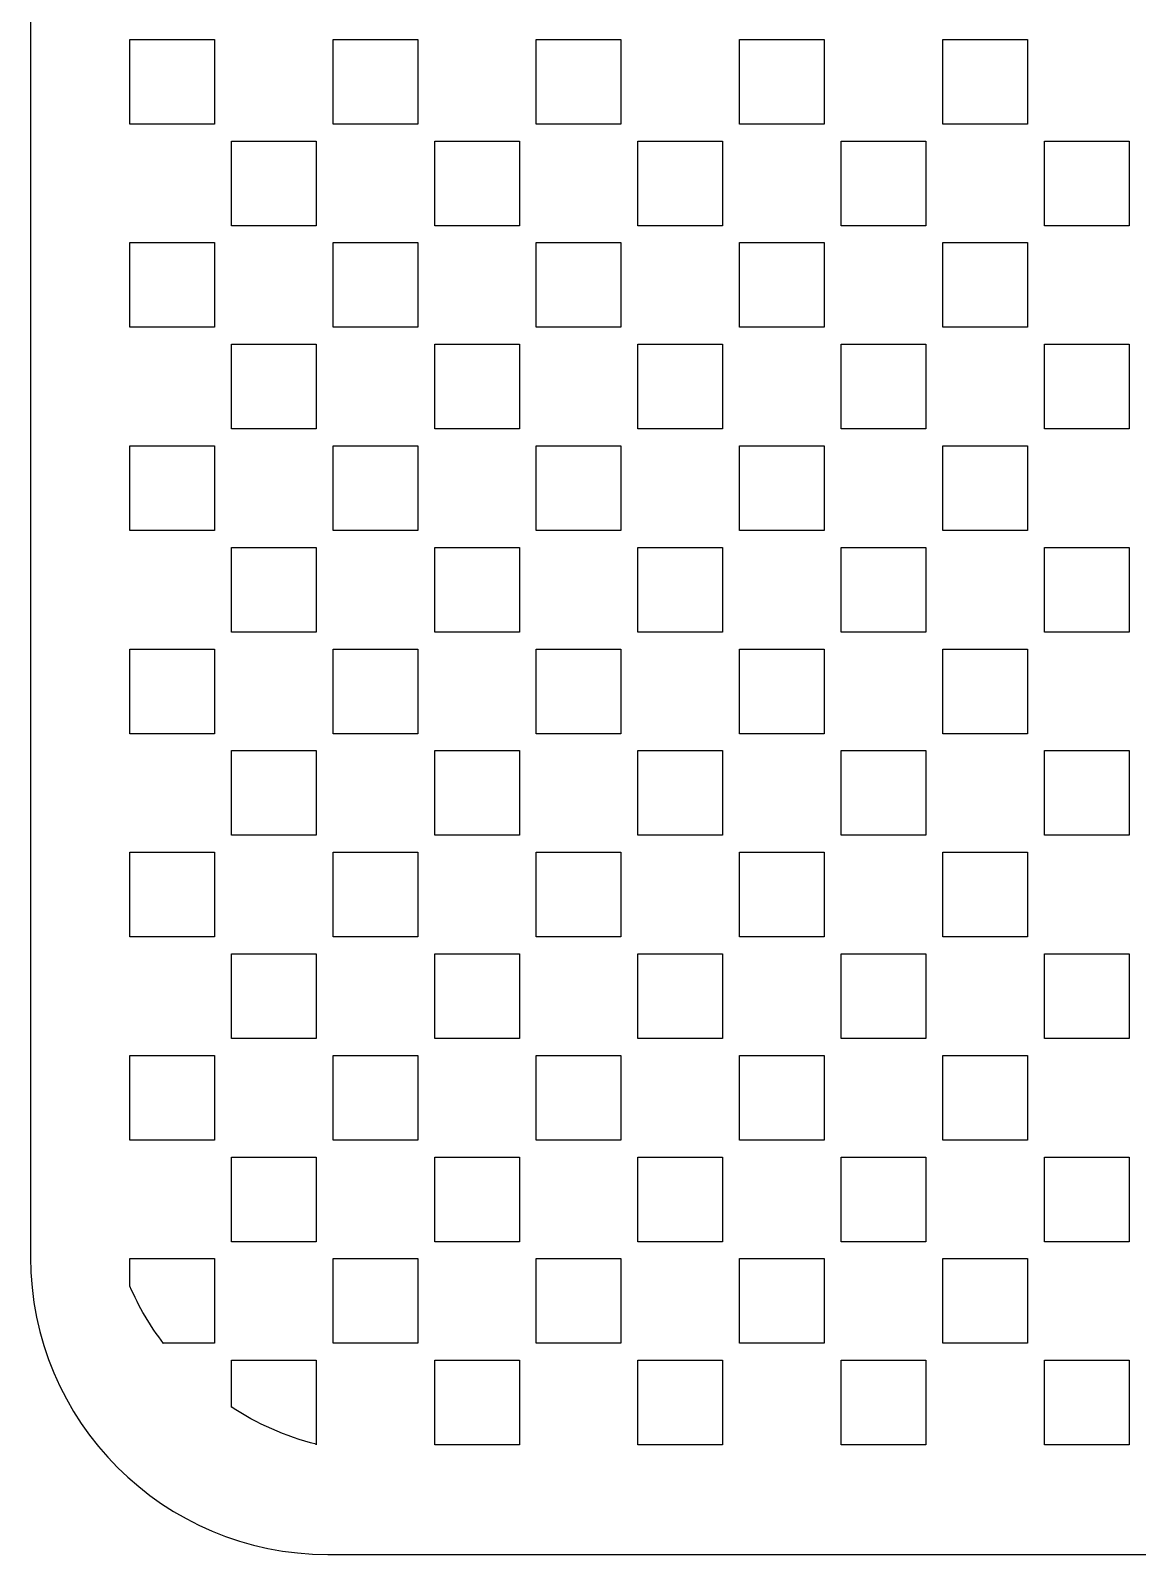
# Model space of a CAD drawing. Header units: centimetres. Extents: x -5.8 to 6.7, y -7.9 to 8.8.
# Drawn here: x -5.82 to 0.4, y -7.92 to 0.65 of the extents above; entities that cross this region are included whole.
import ezdxf

# ---------------------------------------------------------------- set-up
doc = ezdxf.new("R2010")
doc.units = ezdxf.units.CM
doc.header["$MEASUREMENT"] = 0
doc.layers.add('Camada 1', color=7, linetype='Continuous')

msp = doc.modelspace()

# ---------------------------------------------------------------- linework, layer by layer
at = {"layer": 'Camada 1'}
for points, knots in [([(6.71936, -6.24634), (6.71936, -7.16979), (5.97069, -7.91848), (5.04722, -7.91848), (5.04722, -7.91848), (5.04722, -7.91848), (-4.14972, -7.91848), (-4.14972, -7.91848), (-4.14972, -7.91848), (-5.0732, -7.91848), (-5.82189, -7.16979), (-5.82189, -6.24634), (-5.82189, -6.24634), (-5.82189, -6.24634), (-5.82189, 7.13105), (-5.82189, 7.13105), (-5.82189, 7.13105), (-5.82189, 8.05455), (-5.07322, 8.80322), (-4.14972, 8.80322), (-4.14972, 8.80322), (-4.14972, 8.80322), (5.04722, 8.80322), (5.04722, 8.80322), (5.04722, 8.80322), (5.9707, 8.80322), (6.71936, 8.05458), (6.71936, 7.13105), (6.71936, 7.13105), (6.71936, 7.13105), (6.71936, -6.24634), (6.71936, -6.24634)], [0, 0, 0, 0, 0.1111111, 0.1111111, 0.1111111, 0.1111111, 0.2222222, 0.2222222, 0.2222222, 0.2222222, 0.3333333, 0.3333333, 0.3333333, 0.3333333, 0.4444444, 0.4444444, 0.4444444, 0.4444444, 0.5555556, 0.5555556, 0.5555556, 0.5555556, 0.6666667, 0.6666667, 0.6666667, 0.6666667, 0.7777778, 0.7777778, 0.7777778, 0.7777778, 1, 1, 1, 1]), ([(-4.78676, 0.60375), (-4.78676, 0.60375), (-5.26301, 0.60375), (-5.26301, 0.60375), (-5.26301, 0.60375), (-5.26301, 0.60375), (-5.26301, 0.1275), (-5.26301, 0.1275), (-5.26301, 0.1275), (-5.26301, 0.1275), (-4.78676, 0.1275), (-4.78676, 0.1275), (-4.78676, 0.1275), (-4.78676, 0.1275), (-4.78676, 0.60375), (-4.78676, 0.60375)], [0, 0, 0, 0, 0.2, 0.2, 0.2, 0.2, 0.4, 0.4, 0.4, 0.4, 0.6, 0.6, 0.6, 0.6, 1, 1, 1, 1]), ([(-3.64376, 0.60375), (-3.64376, 0.60375), (-4.12001, 0.60375), (-4.12001, 0.60375), (-4.12001, 0.60375), (-4.12001, 0.60375), (-4.12001, 0.1275), (-4.12001, 0.1275), (-4.12001, 0.1275), (-4.12001, 0.1275), (-3.64376, 0.1275), (-3.64376, 0.1275), (-3.64376, 0.1275), (-3.64376, 0.1275), (-3.64376, 0.60375), (-3.64376, 0.60375)], [0, 0, 0, 0, 0.2, 0.2, 0.2, 0.2, 0.4, 0.4, 0.4, 0.4, 0.6, 0.6, 0.6, 0.6, 1, 1, 1, 1]), ([(-2.50076, 0.60375), (-2.50076, 0.60375), (-2.97701, 0.60375), (-2.97701, 0.60375), (-2.97701, 0.60375), (-2.97701, 0.60375), (-2.97701, 0.1275), (-2.97701, 0.1275), (-2.97701, 0.1275), (-2.97701, 0.1275), (-2.50076, 0.1275), (-2.50076, 0.1275), (-2.50076, 0.1275), (-2.50076, 0.1275), (-2.50076, 0.60375), (-2.50076, 0.60375)], [0, 0, 0, 0, 0.2, 0.2, 0.2, 0.2, 0.4, 0.4, 0.4, 0.4, 0.6, 0.6, 0.6, 0.6, 1, 1, 1, 1]), ([(-1.35774, 0.60375), (-1.35774, 0.60375), (-1.83399, 0.60375), (-1.83399, 0.60375), (-1.83399, 0.60375), (-1.83399, 0.60375), (-1.83399, 0.1275), (-1.83399, 0.1275), (-1.83399, 0.1275), (-1.83399, 0.1275), (-1.35774, 0.1275), (-1.35774, 0.1275), (-1.35774, 0.1275), (-1.35774, 0.1275), (-1.35774, 0.60375), (-1.35774, 0.60375)], [0, 0, 0, 0, 0.2, 0.2, 0.2, 0.2, 0.4, 0.4, 0.4, 0.4, 0.6, 0.6, 0.6, 0.6, 1, 1, 1, 1]), ([(-0.21474, 0.60375), (-0.21474, 0.60375), (-0.69099, 0.60375), (-0.69099, 0.60375), (-0.69099, 0.60375), (-0.69099, 0.60375), (-0.69099, 0.1275), (-0.69099, 0.1275), (-0.69099, 0.1275), (-0.69099, 0.1275), (-0.21474, 0.1275), (-0.21474, 0.1275), (-0.21474, 0.1275), (-0.21474, 0.1275), (-0.21474, 0.60375), (-0.21474, 0.60375)], [0, 0, 0, 0, 0.2, 0.2, 0.2, 0.2, 0.4, 0.4, 0.4, 0.4, 0.6, 0.6, 0.6, 0.6, 1, 1, 1, 1]), ([(-4.21526, 0.03225), (-4.21526, 0.03225), (-4.69151, 0.03225), (-4.69151, 0.03225), (-4.69151, 0.03225), (-4.69151, 0.03225), (-4.69151, -0.444), (-4.69151, -0.444), (-4.69151, -0.444), (-4.69151, -0.444), (-4.21526, -0.444), (-4.21526, -0.444), (-4.21526, -0.444), (-4.21526, -0.444), (-4.21526, 0.03225), (-4.21526, 0.03225)], [0, 0, 0, 0, 0.2, 0.2, 0.2, 0.2, 0.4, 0.4, 0.4, 0.4, 0.6, 0.6, 0.6, 0.6, 1, 1, 1, 1]), ([(-3.07226, 0.03225), (-3.07226, 0.03225), (-3.54851, 0.03225), (-3.54851, 0.03225), (-3.54851, 0.03225), (-3.54851, 0.03225), (-3.54851, -0.444), (-3.54851, -0.444), (-3.54851, -0.444), (-3.54851, -0.444), (-3.07226, -0.444), (-3.07226, -0.444), (-3.07226, -0.444), (-3.07226, -0.444), (-3.07226, 0.03225), (-3.07226, 0.03225)], [0, 0, 0, 0, 0.2, 0.2, 0.2, 0.2, 0.4, 0.4, 0.4, 0.4, 0.6, 0.6, 0.6, 0.6, 1, 1, 1, 1]), ([(-1.92926, 0.03225), (-1.92926, 0.03225), (-2.40551, 0.03225), (-2.40551, 0.03225), (-2.40551, 0.03225), (-2.40551, 0.03225), (-2.40551, -0.444), (-2.40551, -0.444), (-2.40551, -0.444), (-2.40551, -0.444), (-1.92926, -0.444), (-1.92926, -0.444), (-1.92926, -0.444), (-1.92926, -0.444), (-1.92926, 0.03225), (-1.92926, 0.03225)], [0, 0, 0, 0, 0.2, 0.2, 0.2, 0.2, 0.4, 0.4, 0.4, 0.4, 0.6, 0.6, 0.6, 0.6, 1, 1, 1, 1]), ([(-0.78626, 0.03225), (-0.78626, 0.03225), (-1.26251, 0.03225), (-1.26251, 0.03225), (-1.26251, 0.03225), (-1.26251, 0.03225), (-1.26251, -0.444), (-1.26251, -0.444), (-1.26251, -0.444), (-1.26251, -0.444), (-0.78626, -0.444), (-0.78626, -0.444), (-0.78626, -0.444), (-0.78626, -0.444), (-0.78626, 0.03225), (-0.78626, 0.03225)], [0, 0, 0, 0, 0.2, 0.2, 0.2, 0.2, 0.4, 0.4, 0.4, 0.4, 0.6, 0.6, 0.6, 0.6, 1, 1, 1, 1]), ([(0.35674, 0.03225), (0.35674, 0.03225), (-0.11951, 0.03225), (-0.11951, 0.03225), (-0.11951, 0.03225), (-0.11951, 0.03225), (-0.11951, -0.444), (-0.11951, -0.444), (-0.11951, -0.444), (-0.11951, -0.444), (0.35674, -0.444), (0.35674, -0.444), (0.35674, -0.444), (0.35674, -0.444), (0.35674, 0.03225), (0.35674, 0.03225)], [0, 0, 0, 0, 0.2, 0.2, 0.2, 0.2, 0.4, 0.4, 0.4, 0.4, 0.6, 0.6, 0.6, 0.6, 1, 1, 1, 1]), ([(-4.78676, -0.53925), (-4.78676, -0.53925), (-5.26301, -0.53925), (-5.26301, -0.53925), (-5.26301, -0.53925), (-5.26301, -0.53925), (-5.26301, -1.0155), (-5.26301, -1.0155), (-5.26301, -1.0155), (-5.26301, -1.0155), (-4.78676, -1.0155), (-4.78676, -1.0155), (-4.78676, -1.0155), (-4.78676, -1.0155), (-4.78676, -0.53925), (-4.78676, -0.53925)], [0, 0, 0, 0, 0.2, 0.2, 0.2, 0.2, 0.4, 0.4, 0.4, 0.4, 0.6, 0.6, 0.6, 0.6, 1, 1, 1, 1]), ([(-3.64376, -0.53925), (-3.64376, -0.53925), (-4.12001, -0.53925), (-4.12001, -0.53925), (-4.12001, -0.53925), (-4.12001, -0.53925), (-4.12001, -1.0155), (-4.12001, -1.0155), (-4.12001, -1.0155), (-4.12001, -1.0155), (-3.64376, -1.0155), (-3.64376, -1.0155), (-3.64376, -1.0155), (-3.64376, -1.0155), (-3.64376, -0.53925), (-3.64376, -0.53925)], [0, 0, 0, 0, 0.2, 0.2, 0.2, 0.2, 0.4, 0.4, 0.4, 0.4, 0.6, 0.6, 0.6, 0.6, 1, 1, 1, 1]), ([(-2.50076, -0.53925), (-2.50076, -0.53925), (-2.97701, -0.53925), (-2.97701, -0.53925), (-2.97701, -0.53925), (-2.97701, -0.53925), (-2.97701, -1.0155), (-2.97701, -1.0155), (-2.97701, -1.0155), (-2.97701, -1.0155), (-2.50076, -1.0155), (-2.50076, -1.0155), (-2.50076, -1.0155), (-2.50076, -1.0155), (-2.50076, -0.53925), (-2.50076, -0.53925)], [0, 0, 0, 0, 0.2, 0.2, 0.2, 0.2, 0.4, 0.4, 0.4, 0.4, 0.6, 0.6, 0.6, 0.6, 1, 1, 1, 1]), ([(-1.35774, -0.53925), (-1.35774, -0.53925), (-1.83399, -0.53925), (-1.83399, -0.53925), (-1.83399, -0.53925), (-1.83399, -0.53925), (-1.83399, -1.0155), (-1.83399, -1.0155), (-1.83399, -1.0155), (-1.83399, -1.0155), (-1.35774, -1.0155), (-1.35774, -1.0155), (-1.35774, -1.0155), (-1.35774, -1.0155), (-1.35774, -0.53925), (-1.35774, -0.53925)], [0, 0, 0, 0, 0.2, 0.2, 0.2, 0.2, 0.4, 0.4, 0.4, 0.4, 0.6, 0.6, 0.6, 0.6, 1, 1, 1, 1]), ([(-0.21474, -0.53925), (-0.21474, -0.53925), (-0.69099, -0.53925), (-0.69099, -0.53925), (-0.69099, -0.53925), (-0.69099, -0.53925), (-0.69099, -1.0155), (-0.69099, -1.0155), (-0.69099, -1.0155), (-0.69099, -1.0155), (-0.21474, -1.0155), (-0.21474, -1.0155), (-0.21474, -1.0155), (-0.21474, -1.0155), (-0.21474, -0.53925), (-0.21474, -0.53925)], [0, 0, 0, 0, 0.2, 0.2, 0.2, 0.2, 0.4, 0.4, 0.4, 0.4, 0.6, 0.6, 0.6, 0.6, 1, 1, 1, 1]), ([(-4.21526, -1.11075), (-4.21526, -1.11075), (-4.69151, -1.11075), (-4.69151, -1.11075), (-4.69151, -1.11075), (-4.69151, -1.11075), (-4.69151, -1.587), (-4.69151, -1.587), (-4.69151, -1.587), (-4.69151, -1.587), (-4.21526, -1.587), (-4.21526, -1.587), (-4.21526, -1.587), (-4.21526, -1.587), (-4.21526, -1.11075), (-4.21526, -1.11075)], [0, 0, 0, 0, 0.2, 0.2, 0.2, 0.2, 0.4, 0.4, 0.4, 0.4, 0.6, 0.6, 0.6, 0.6, 1, 1, 1, 1]), ([(-3.07226, -1.11075), (-3.07226, -1.11075), (-3.54851, -1.11075), (-3.54851, -1.11075), (-3.54851, -1.11075), (-3.54851, -1.11075), (-3.54851, -1.587), (-3.54851, -1.587), (-3.54851, -1.587), (-3.54851, -1.587), (-3.07226, -1.587), (-3.07226, -1.587), (-3.07226, -1.587), (-3.07226, -1.587), (-3.07226, -1.11075), (-3.07226, -1.11075)], [0, 0, 0, 0, 0.2, 0.2, 0.2, 0.2, 0.4, 0.4, 0.4, 0.4, 0.6, 0.6, 0.6, 0.6, 1, 1, 1, 1]), ([(-1.92926, -1.11075), (-1.92926, -1.11075), (-2.40551, -1.11075), (-2.40551, -1.11075), (-2.40551, -1.11075), (-2.40551, -1.11075), (-2.40551, -1.587), (-2.40551, -1.587), (-2.40551, -1.587), (-2.40551, -1.587), (-1.92926, -1.587), (-1.92926, -1.587), (-1.92926, -1.587), (-1.92926, -1.587), (-1.92926, -1.11075), (-1.92926, -1.11075)], [0, 0, 0, 0, 0.2, 0.2, 0.2, 0.2, 0.4, 0.4, 0.4, 0.4, 0.6, 0.6, 0.6, 0.6, 1, 1, 1, 1]), ([(-0.78626, -1.11075), (-0.78626, -1.11075), (-1.26251, -1.11075), (-1.26251, -1.11075), (-1.26251, -1.11075), (-1.26251, -1.11075), (-1.26251, -1.587), (-1.26251, -1.587), (-1.26251, -1.587), (-1.26251, -1.587), (-0.78626, -1.587), (-0.78626, -1.587), (-0.78626, -1.587), (-0.78626, -1.587), (-0.78626, -1.11075), (-0.78626, -1.11075)], [0, 0, 0, 0, 0.2, 0.2, 0.2, 0.2, 0.4, 0.4, 0.4, 0.4, 0.6, 0.6, 0.6, 0.6, 1, 1, 1, 1]), ([(0.35674, -1.11075), (0.35674, -1.11075), (-0.11951, -1.11075), (-0.11951, -1.11075), (-0.11951, -1.11075), (-0.11951, -1.11075), (-0.11951, -1.587), (-0.11951, -1.587), (-0.11951, -1.587), (-0.11951, -1.587), (0.35674, -1.587), (0.35674, -1.587), (0.35674, -1.587), (0.35674, -1.587), (0.35674, -1.11075), (0.35674, -1.11075)], [0, 0, 0, 0, 0.2, 0.2, 0.2, 0.2, 0.4, 0.4, 0.4, 0.4, 0.6, 0.6, 0.6, 0.6, 1, 1, 1, 1]), ([(-4.78676, -1.68227), (-4.78676, -1.68227), (-5.26301, -1.68227), (-5.26301, -1.68227), (-5.26301, -1.68227), (-5.26301, -1.68227), (-5.26301, -2.15852), (-5.26301, -2.15852), (-5.26301, -2.15852), (-5.26301, -2.15852), (-4.78676, -2.15852), (-4.78676, -2.15852), (-4.78676, -2.15852), (-4.78676, -2.15852), (-4.78676, -1.68227), (-4.78676, -1.68227)], [0, 0, 0, 0, 0.2, 0.2, 0.2, 0.2, 0.4, 0.4, 0.4, 0.4, 0.6, 0.6, 0.6, 0.6, 1, 1, 1, 1]), ([(-3.64376, -1.68227), (-3.64376, -1.68227), (-4.12001, -1.68227), (-4.12001, -1.68227), (-4.12001, -1.68227), (-4.12001, -1.68227), (-4.12001, -2.15852), (-4.12001, -2.15852), (-4.12001, -2.15852), (-4.12001, -2.15852), (-3.64376, -2.15852), (-3.64376, -2.15852), (-3.64376, -2.15852), (-3.64376, -2.15852), (-3.64376, -1.68227), (-3.64376, -1.68227)], [0, 0, 0, 0, 0.2, 0.2, 0.2, 0.2, 0.4, 0.4, 0.4, 0.4, 0.6, 0.6, 0.6, 0.6, 1, 1, 1, 1]), ([(-2.50076, -1.68227), (-2.50076, -1.68227), (-2.97701, -1.68227), (-2.97701, -1.68227), (-2.97701, -1.68227), (-2.97701, -1.68227), (-2.97701, -2.15852), (-2.97701, -2.15852), (-2.97701, -2.15852), (-2.97701, -2.15852), (-2.50076, -2.15852), (-2.50076, -2.15852), (-2.50076, -2.15852), (-2.50076, -2.15852), (-2.50076, -1.68227), (-2.50076, -1.68227)], [0, 0, 0, 0, 0.2, 0.2, 0.2, 0.2, 0.4, 0.4, 0.4, 0.4, 0.6, 0.6, 0.6, 0.6, 1, 1, 1, 1]), ([(-1.35774, -1.68227), (-1.35774, -1.68227), (-1.83399, -1.68227), (-1.83399, -1.68227), (-1.83399, -1.68227), (-1.83399, -1.68227), (-1.83399, -2.15852), (-1.83399, -2.15852), (-1.83399, -2.15852), (-1.83399, -2.15852), (-1.35774, -2.15852), (-1.35774, -2.15852), (-1.35774, -2.15852), (-1.35774, -2.15852), (-1.35774, -1.68227), (-1.35774, -1.68227)], [0, 0, 0, 0, 0.2, 0.2, 0.2, 0.2, 0.4, 0.4, 0.4, 0.4, 0.6, 0.6, 0.6, 0.6, 1, 1, 1, 1]), ([(-0.21474, -1.68227), (-0.21474, -1.68227), (-0.69099, -1.68227), (-0.69099, -1.68227), (-0.69099, -1.68227), (-0.69099, -1.68227), (-0.69099, -2.15852), (-0.69099, -2.15852), (-0.69099, -2.15852), (-0.69099, -2.15852), (-0.21474, -2.15852), (-0.21474, -2.15852), (-0.21474, -2.15852), (-0.21474, -2.15852), (-0.21474, -1.68227), (-0.21474, -1.68227)], [0, 0, 0, 0, 0.2, 0.2, 0.2, 0.2, 0.4, 0.4, 0.4, 0.4, 0.6, 0.6, 0.6, 0.6, 1, 1, 1, 1]), ([(-4.21526, -2.25377), (-4.21526, -2.25377), (-4.69151, -2.25377), (-4.69151, -2.25377), (-4.69151, -2.25377), (-4.69151, -2.25377), (-4.69151, -2.73002), (-4.69151, -2.73002), (-4.69151, -2.73002), (-4.69151, -2.73002), (-4.21526, -2.73002), (-4.21526, -2.73002), (-4.21526, -2.73002), (-4.21526, -2.73002), (-4.21526, -2.25377), (-4.21526, -2.25377)], [0, 0, 0, 0, 0.2, 0.2, 0.2, 0.2, 0.4, 0.4, 0.4, 0.4, 0.6, 0.6, 0.6, 0.6, 1, 1, 1, 1]), ([(-3.07226, -2.25377), (-3.07226, -2.25377), (-3.54851, -2.25377), (-3.54851, -2.25377), (-3.54851, -2.25377), (-3.54851, -2.25377), (-3.54851, -2.73002), (-3.54851, -2.73002), (-3.54851, -2.73002), (-3.54851, -2.73002), (-3.07226, -2.73002), (-3.07226, -2.73002), (-3.07226, -2.73002), (-3.07226, -2.73002), (-3.07226, -2.25377), (-3.07226, -2.25377)], [0, 0, 0, 0, 0.2, 0.2, 0.2, 0.2, 0.4, 0.4, 0.4, 0.4, 0.6, 0.6, 0.6, 0.6, 1, 1, 1, 1]), ([(-1.92926, -2.25377), (-1.92926, -2.25377), (-2.40551, -2.25377), (-2.40551, -2.25377), (-2.40551, -2.25377), (-2.40551, -2.25377), (-2.40551, -2.73002), (-2.40551, -2.73002), (-2.40551, -2.73002), (-2.40551, -2.73002), (-1.92926, -2.73002), (-1.92926, -2.73002), (-1.92926, -2.73002), (-1.92926, -2.73002), (-1.92926, -2.25377), (-1.92926, -2.25377)], [0, 0, 0, 0, 0.2, 0.2, 0.2, 0.2, 0.4, 0.4, 0.4, 0.4, 0.6, 0.6, 0.6, 0.6, 1, 1, 1, 1]), ([(-0.78626, -2.25377), (-0.78626, -2.25377), (-1.26251, -2.25377), (-1.26251, -2.25377), (-1.26251, -2.25377), (-1.26251, -2.25377), (-1.26251, -2.73002), (-1.26251, -2.73002), (-1.26251, -2.73002), (-1.26251, -2.73002), (-0.78626, -2.73002), (-0.78626, -2.73002), (-0.78626, -2.73002), (-0.78626, -2.73002), (-0.78626, -2.25377), (-0.78626, -2.25377)], [0, 0, 0, 0, 0.2, 0.2, 0.2, 0.2, 0.4, 0.4, 0.4, 0.4, 0.6, 0.6, 0.6, 0.6, 1, 1, 1, 1]), ([(0.35674, -2.25377), (0.35674, -2.25377), (-0.11951, -2.25377), (-0.11951, -2.25377), (-0.11951, -2.25377), (-0.11951, -2.25377), (-0.11951, -2.73002), (-0.11951, -2.73002), (-0.11951, -2.73002), (-0.11951, -2.73002), (0.35674, -2.73002), (0.35674, -2.73002), (0.35674, -2.73002), (0.35674, -2.73002), (0.35674, -2.25377), (0.35674, -2.25377)], [0, 0, 0, 0, 0.2, 0.2, 0.2, 0.2, 0.4, 0.4, 0.4, 0.4, 0.6, 0.6, 0.6, 0.6, 1, 1, 1, 1]), ([(-4.78676, -2.82525), (-4.78676, -2.82525), (-5.26301, -2.82525), (-5.26301, -2.82525), (-5.26301, -2.82525), (-5.26301, -2.82525), (-5.26301, -3.3015), (-5.26301, -3.3015), (-5.26301, -3.3015), (-5.26301, -3.3015), (-4.78676, -3.3015), (-4.78676, -3.3015), (-4.78676, -3.3015), (-4.78676, -3.3015), (-4.78676, -2.82525), (-4.78676, -2.82525)], [0, 0, 0, 0, 0.2, 0.2, 0.2, 0.2, 0.4, 0.4, 0.4, 0.4, 0.6, 0.6, 0.6, 0.6, 1, 1, 1, 1]), ([(-3.64376, -2.82525), (-3.64376, -2.82525), (-4.12001, -2.82525), (-4.12001, -2.82525), (-4.12001, -2.82525), (-4.12001, -2.82525), (-4.12001, -3.3015), (-4.12001, -3.3015), (-4.12001, -3.3015), (-4.12001, -3.3015), (-3.64376, -3.3015), (-3.64376, -3.3015), (-3.64376, -3.3015), (-3.64376, -3.3015), (-3.64376, -2.82525), (-3.64376, -2.82525)], [0, 0, 0, 0, 0.2, 0.2, 0.2, 0.2, 0.4, 0.4, 0.4, 0.4, 0.6, 0.6, 0.6, 0.6, 1, 1, 1, 1]), ([(-2.50076, -2.82525), (-2.50076, -2.82525), (-2.97701, -2.82525), (-2.97701, -2.82525), (-2.97701, -2.82525), (-2.97701, -2.82525), (-2.97701, -3.3015), (-2.97701, -3.3015), (-2.97701, -3.3015), (-2.97701, -3.3015), (-2.50076, -3.3015), (-2.50076, -3.3015), (-2.50076, -3.3015), (-2.50076, -3.3015), (-2.50076, -2.82525), (-2.50076, -2.82525)], [0, 0, 0, 0, 0.2, 0.2, 0.2, 0.2, 0.4, 0.4, 0.4, 0.4, 0.6, 0.6, 0.6, 0.6, 1, 1, 1, 1]), ([(-1.35774, -2.82525), (-1.35774, -2.82525), (-1.83399, -2.82525), (-1.83399, -2.82525), (-1.83399, -2.82525), (-1.83399, -2.82525), (-1.83399, -3.3015), (-1.83399, -3.3015), (-1.83399, -3.3015), (-1.83399, -3.3015), (-1.35774, -3.3015), (-1.35774, -3.3015), (-1.35774, -3.3015), (-1.35774, -3.3015), (-1.35774, -2.82525), (-1.35774, -2.82525)], [0, 0, 0, 0, 0.2, 0.2, 0.2, 0.2, 0.4, 0.4, 0.4, 0.4, 0.6, 0.6, 0.6, 0.6, 1, 1, 1, 1]), ([(-0.21474, -2.82525), (-0.21474, -2.82525), (-0.69099, -2.82525), (-0.69099, -2.82525), (-0.69099, -2.82525), (-0.69099, -2.82525), (-0.69099, -3.3015), (-0.69099, -3.3015), (-0.69099, -3.3015), (-0.69099, -3.3015), (-0.21474, -3.3015), (-0.21474, -3.3015), (-0.21474, -3.3015), (-0.21474, -3.3015), (-0.21474, -2.82525), (-0.21474, -2.82525)], [0, 0, 0, 0, 0.2, 0.2, 0.2, 0.2, 0.4, 0.4, 0.4, 0.4, 0.6, 0.6, 0.6, 0.6, 1, 1, 1, 1]), ([(-4.21526, -3.39677), (-4.21526, -3.39677), (-4.69151, -3.39677), (-4.69151, -3.39677), (-4.69151, -3.39677), (-4.69151, -3.39677), (-4.69151, -3.87302), (-4.69151, -3.87302), (-4.69151, -3.87302), (-4.69151, -3.87302), (-4.21526, -3.87302), (-4.21526, -3.87302), (-4.21526, -3.87302), (-4.21526, -3.87302), (-4.21526, -3.39677), (-4.21526, -3.39677)], [0, 0, 0, 0, 0.2, 0.2, 0.2, 0.2, 0.4, 0.4, 0.4, 0.4, 0.6, 0.6, 0.6, 0.6, 1, 1, 1, 1]), ([(-3.07226, -3.39677), (-3.07226, -3.39677), (-3.54851, -3.39677), (-3.54851, -3.39677), (-3.54851, -3.39677), (-3.54851, -3.39677), (-3.54851, -3.87302), (-3.54851, -3.87302), (-3.54851, -3.87302), (-3.54851, -3.87302), (-3.07226, -3.87302), (-3.07226, -3.87302), (-3.07226, -3.87302), (-3.07226, -3.87302), (-3.07226, -3.39677), (-3.07226, -3.39677)], [0, 0, 0, 0, 0.2, 0.2, 0.2, 0.2, 0.4, 0.4, 0.4, 0.4, 0.6, 0.6, 0.6, 0.6, 1, 1, 1, 1]), ([(-1.92926, -3.39677), (-1.92926, -3.39677), (-2.40551, -3.39677), (-2.40551, -3.39677), (-2.40551, -3.39677), (-2.40551, -3.39677), (-2.40551, -3.87302), (-2.40551, -3.87302), (-2.40551, -3.87302), (-2.40551, -3.87302), (-1.92926, -3.87302), (-1.92926, -3.87302), (-1.92926, -3.87302), (-1.92926, -3.87302), (-1.92926, -3.39677), (-1.92926, -3.39677)], [0, 0, 0, 0, 0.2, 0.2, 0.2, 0.2, 0.4, 0.4, 0.4, 0.4, 0.6, 0.6, 0.6, 0.6, 1, 1, 1, 1]), ([(-0.78626, -3.39677), (-0.78626, -3.39677), (-1.26251, -3.39677), (-1.26251, -3.39677), (-1.26251, -3.39677), (-1.26251, -3.39677), (-1.26251, -3.87302), (-1.26251, -3.87302), (-1.26251, -3.87302), (-1.26251, -3.87302), (-0.78626, -3.87302), (-0.78626, -3.87302), (-0.78626, -3.87302), (-0.78626, -3.87302), (-0.78626, -3.39677), (-0.78626, -3.39677)], [0, 0, 0, 0, 0.2, 0.2, 0.2, 0.2, 0.4, 0.4, 0.4, 0.4, 0.6, 0.6, 0.6, 0.6, 1, 1, 1, 1]), ([(0.35674, -3.39677), (0.35674, -3.39677), (-0.11951, -3.39677), (-0.11951, -3.39677), (-0.11951, -3.39677), (-0.11951, -3.39677), (-0.11951, -3.87302), (-0.11951, -3.87302), (-0.11951, -3.87302), (-0.11951, -3.87302), (0.35674, -3.87302), (0.35674, -3.87302), (0.35674, -3.87302), (0.35674, -3.87302), (0.35674, -3.39677), (0.35674, -3.39677)], [0, 0, 0, 0, 0.2, 0.2, 0.2, 0.2, 0.4, 0.4, 0.4, 0.4, 0.6, 0.6, 0.6, 0.6, 1, 1, 1, 1]), ([(-4.78676, -3.96827), (-4.78676, -3.96827), (-5.26301, -3.96827), (-5.26301, -3.96827), (-5.26301, -3.96827), (-5.26301, -3.96827), (-5.26301, -4.44452), (-5.26301, -4.44452), (-5.26301, -4.44452), (-5.26301, -4.44452), (-4.78676, -4.44452), (-4.78676, -4.44452), (-4.78676, -4.44452), (-4.78676, -4.44452), (-4.78676, -3.96827), (-4.78676, -3.96827)], [0, 0, 0, 0, 0.2, 0.2, 0.2, 0.2, 0.4, 0.4, 0.4, 0.4, 0.6, 0.6, 0.6, 0.6, 1, 1, 1, 1]), ([(-3.64376, -3.96827), (-3.64376, -3.96827), (-4.12001, -3.96827), (-4.12001, -3.96827), (-4.12001, -3.96827), (-4.12001, -3.96827), (-4.12001, -4.44452), (-4.12001, -4.44452), (-4.12001, -4.44452), (-4.12001, -4.44452), (-3.64376, -4.44452), (-3.64376, -4.44452), (-3.64376, -4.44452), (-3.64376, -4.44452), (-3.64376, -3.96827), (-3.64376, -3.96827)], [0, 0, 0, 0, 0.2, 0.2, 0.2, 0.2, 0.4, 0.4, 0.4, 0.4, 0.6, 0.6, 0.6, 0.6, 1, 1, 1, 1]), ([(-2.50076, -3.96827), (-2.50076, -3.96827), (-2.97701, -3.96827), (-2.97701, -3.96827), (-2.97701, -3.96827), (-2.97701, -3.96827), (-2.97701, -4.44452), (-2.97701, -4.44452), (-2.97701, -4.44452), (-2.97701, -4.44452), (-2.50076, -4.44452), (-2.50076, -4.44452), (-2.50076, -4.44452), (-2.50076, -4.44452), (-2.50076, -3.96827), (-2.50076, -3.96827)], [0, 0, 0, 0, 0.2, 0.2, 0.2, 0.2, 0.4, 0.4, 0.4, 0.4, 0.6, 0.6, 0.6, 0.6, 1, 1, 1, 1]), ([(-1.35774, -3.96827), (-1.35774, -3.96827), (-1.83399, -3.96827), (-1.83399, -3.96827), (-1.83399, -3.96827), (-1.83399, -3.96827), (-1.83399, -4.44452), (-1.83399, -4.44452), (-1.83399, -4.44452), (-1.83399, -4.44452), (-1.35774, -4.44452), (-1.35774, -4.44452), (-1.35774, -4.44452), (-1.35774, -4.44452), (-1.35774, -3.96827), (-1.35774, -3.96827)], [0, 0, 0, 0, 0.2, 0.2, 0.2, 0.2, 0.4, 0.4, 0.4, 0.4, 0.6, 0.6, 0.6, 0.6, 1, 1, 1, 1]), ([(-0.21474, -3.96827), (-0.21474, -3.96827), (-0.69099, -3.96827), (-0.69099, -3.96827), (-0.69099, -3.96827), (-0.69099, -3.96827), (-0.69099, -4.44452), (-0.69099, -4.44452), (-0.69099, -4.44452), (-0.69099, -4.44452), (-0.21474, -4.44452), (-0.21474, -4.44452), (-0.21474, -4.44452), (-0.21474, -4.44452), (-0.21474, -3.96827), (-0.21474, -3.96827)], [0, 0, 0, 0, 0.2, 0.2, 0.2, 0.2, 0.4, 0.4, 0.4, 0.4, 0.6, 0.6, 0.6, 0.6, 1, 1, 1, 1]), ([(-4.21526, -4.53977), (-4.21526, -4.53977), (-4.69151, -4.53977), (-4.69151, -4.53977), (-4.69151, -4.53977), (-4.69151, -4.53977), (-4.69151, -5.01602), (-4.69151, -5.01602), (-4.69151, -5.01602), (-4.69151, -5.01602), (-4.21526, -5.01602), (-4.21526, -5.01602), (-4.21526, -5.01602), (-4.21526, -5.01602), (-4.21526, -4.53977), (-4.21526, -4.53977)], [0, 0, 0, 0, 0.2, 0.2, 0.2, 0.2, 0.4, 0.4, 0.4, 0.4, 0.6, 0.6, 0.6, 0.6, 1, 1, 1, 1]), ([(-3.07226, -4.53977), (-3.07226, -4.53977), (-3.54851, -4.53977), (-3.54851, -4.53977), (-3.54851, -4.53977), (-3.54851, -4.53977), (-3.54851, -5.01602), (-3.54851, -5.01602), (-3.54851, -5.01602), (-3.54851, -5.01602), (-3.07226, -5.01602), (-3.07226, -5.01602), (-3.07226, -5.01602), (-3.07226, -5.01602), (-3.07226, -4.53977), (-3.07226, -4.53977)], [0, 0, 0, 0, 0.2, 0.2, 0.2, 0.2, 0.4, 0.4, 0.4, 0.4, 0.6, 0.6, 0.6, 0.6, 1, 1, 1, 1]), ([(-1.92926, -4.53977), (-1.92926, -4.53977), (-2.40551, -4.53977), (-2.40551, -4.53977), (-2.40551, -4.53977), (-2.40551, -4.53977), (-2.40551, -5.01602), (-2.40551, -5.01602), (-2.40551, -5.01602), (-2.40551, -5.01602), (-1.92926, -5.01602), (-1.92926, -5.01602), (-1.92926, -5.01602), (-1.92926, -5.01602), (-1.92926, -4.53977), (-1.92926, -4.53977)], [0, 0, 0, 0, 0.2, 0.2, 0.2, 0.2, 0.4, 0.4, 0.4, 0.4, 0.6, 0.6, 0.6, 0.6, 1, 1, 1, 1]), ([(-0.78626, -4.53977), (-0.78626, -4.53977), (-1.26251, -4.53977), (-1.26251, -4.53977), (-1.26251, -4.53977), (-1.26251, -4.53977), (-1.26251, -5.01602), (-1.26251, -5.01602), (-1.26251, -5.01602), (-1.26251, -5.01602), (-0.78626, -5.01602), (-0.78626, -5.01602), (-0.78626, -5.01602), (-0.78626, -5.01602), (-0.78626, -4.53977), (-0.78626, -4.53977)], [0, 0, 0, 0, 0.2, 0.2, 0.2, 0.2, 0.4, 0.4, 0.4, 0.4, 0.6, 0.6, 0.6, 0.6, 1, 1, 1, 1]), ([(0.35674, -4.53977), (0.35674, -4.53977), (-0.11951, -4.53977), (-0.11951, -4.53977), (-0.11951, -4.53977), (-0.11951, -4.53977), (-0.11951, -5.01602), (-0.11951, -5.01602), (-0.11951, -5.01602), (-0.11951, -5.01602), (0.35674, -5.01602), (0.35674, -5.01602), (0.35674, -5.01602), (0.35674, -5.01602), (0.35674, -4.53977), (0.35674, -4.53977)], [0, 0, 0, 0, 0.2, 0.2, 0.2, 0.2, 0.4, 0.4, 0.4, 0.4, 0.6, 0.6, 0.6, 0.6, 1, 1, 1, 1]), ([(-4.78676, -5.11127), (-4.78676, -5.11127), (-5.26301, -5.11127), (-5.26301, -5.11127), (-5.26301, -5.11127), (-5.26301, -5.11127), (-5.26301, -5.58752), (-5.26301, -5.58752), (-5.26301, -5.58752), (-5.26301, -5.58752), (-4.78676, -5.58752), (-4.78676, -5.58752), (-4.78676, -5.58752), (-4.78676, -5.58752), (-4.78676, -5.11127), (-4.78676, -5.11127)], [0, 0, 0, 0, 0.2, 0.2, 0.2, 0.2, 0.4, 0.4, 0.4, 0.4, 0.6, 0.6, 0.6, 0.6, 1, 1, 1, 1]), ([(-3.64376, -5.11127), (-3.64376, -5.11127), (-4.12001, -5.11127), (-4.12001, -5.11127), (-4.12001, -5.11127), (-4.12001, -5.11127), (-4.12001, -5.58752), (-4.12001, -5.58752), (-4.12001, -5.58752), (-4.12001, -5.58752), (-3.64376, -5.58752), (-3.64376, -5.58752), (-3.64376, -5.58752), (-3.64376, -5.58752), (-3.64376, -5.11127), (-3.64376, -5.11127)], [0, 0, 0, 0, 0.2, 0.2, 0.2, 0.2, 0.4, 0.4, 0.4, 0.4, 0.6, 0.6, 0.6, 0.6, 1, 1, 1, 1]), ([(-2.50076, -5.11127), (-2.50076, -5.11127), (-2.97701, -5.11127), (-2.97701, -5.11127), (-2.97701, -5.11127), (-2.97701, -5.11127), (-2.97701, -5.58752), (-2.97701, -5.58752), (-2.97701, -5.58752), (-2.97701, -5.58752), (-2.50076, -5.58752), (-2.50076, -5.58752), (-2.50076, -5.58752), (-2.50076, -5.58752), (-2.50076, -5.11127), (-2.50076, -5.11127)], [0, 0, 0, 0, 0.2, 0.2, 0.2, 0.2, 0.4, 0.4, 0.4, 0.4, 0.6, 0.6, 0.6, 0.6, 1, 1, 1, 1]), ([(-1.35774, -5.11127), (-1.35774, -5.11127), (-1.83399, -5.11127), (-1.83399, -5.11127), (-1.83399, -5.11127), (-1.83399, -5.11127), (-1.83399, -5.58752), (-1.83399, -5.58752), (-1.83399, -5.58752), (-1.83399, -5.58752), (-1.35774, -5.58752), (-1.35774, -5.58752), (-1.35774, -5.58752), (-1.35774, -5.58752), (-1.35774, -5.11127), (-1.35774, -5.11127)], [0, 0, 0, 0, 0.2, 0.2, 0.2, 0.2, 0.4, 0.4, 0.4, 0.4, 0.6, 0.6, 0.6, 0.6, 1, 1, 1, 1]), ([(-0.21474, -5.11127), (-0.21474, -5.11127), (-0.69099, -5.11127), (-0.69099, -5.11127), (-0.69099, -5.11127), (-0.69099, -5.11127), (-0.69099, -5.58752), (-0.69099, -5.58752), (-0.69099, -5.58752), (-0.69099, -5.58752), (-0.21474, -5.58752), (-0.21474, -5.58752), (-0.21474, -5.58752), (-0.21474, -5.58752), (-0.21474, -5.11127), (-0.21474, -5.11127)], [0, 0, 0, 0, 0.2, 0.2, 0.2, 0.2, 0.4, 0.4, 0.4, 0.4, 0.6, 0.6, 0.6, 0.6, 1, 1, 1, 1]), ([(-4.21526, -5.68277), (-4.21526, -5.68277), (-4.69151, -5.68277), (-4.69151, -5.68277), (-4.69151, -5.68277), (-4.69151, -5.68277), (-4.69151, -6.15902), (-4.69151, -6.15902), (-4.69151, -6.15902), (-4.69151, -6.15902), (-4.21526, -6.15902), (-4.21526, -6.15902), (-4.21526, -6.15902), (-4.21526, -6.15902), (-4.21526, -5.68277), (-4.21526, -5.68277)], [0, 0, 0, 0, 0.2, 0.2, 0.2, 0.2, 0.4, 0.4, 0.4, 0.4, 0.6, 0.6, 0.6, 0.6, 1, 1, 1, 1]), ([(-3.07226, -5.68277), (-3.07226, -5.68277), (-3.54851, -5.68277), (-3.54851, -5.68277), (-3.54851, -5.68277), (-3.54851, -5.68277), (-3.54851, -6.15902), (-3.54851, -6.15902), (-3.54851, -6.15902), (-3.54851, -6.15902), (-3.07226, -6.15902), (-3.07226, -6.15902), (-3.07226, -6.15902), (-3.07226, -6.15902), (-3.07226, -5.68277), (-3.07226, -5.68277)], [0, 0, 0, 0, 0.2, 0.2, 0.2, 0.2, 0.4, 0.4, 0.4, 0.4, 0.6, 0.6, 0.6, 0.6, 1, 1, 1, 1]), ([(-1.92926, -5.68277), (-1.92926, -5.68277), (-2.40551, -5.68277), (-2.40551, -5.68277), (-2.40551, -5.68277), (-2.40551, -5.68277), (-2.40551, -6.15902), (-2.40551, -6.15902), (-2.40551, -6.15902), (-2.40551, -6.15902), (-1.92926, -6.15902), (-1.92926, -6.15902), (-1.92926, -6.15902), (-1.92926, -6.15902), (-1.92926, -5.68277), (-1.92926, -5.68277)], [0, 0, 0, 0, 0.2, 0.2, 0.2, 0.2, 0.4, 0.4, 0.4, 0.4, 0.6, 0.6, 0.6, 0.6, 1, 1, 1, 1]), ([(-0.78626, -5.68277), (-0.78626, -5.68277), (-1.26251, -5.68277), (-1.26251, -5.68277), (-1.26251, -5.68277), (-1.26251, -5.68277), (-1.26251, -6.15902), (-1.26251, -6.15902), (-1.26251, -6.15902), (-1.26251, -6.15902), (-0.78626, -6.15902), (-0.78626, -6.15902), (-0.78626, -6.15902), (-0.78626, -6.15902), (-0.78626, -5.68277), (-0.78626, -5.68277)], [0, 0, 0, 0, 0.2, 0.2, 0.2, 0.2, 0.4, 0.4, 0.4, 0.4, 0.6, 0.6, 0.6, 0.6, 1, 1, 1, 1]), ([(0.35674, -5.68277), (0.35674, -5.68277), (-0.11951, -5.68277), (-0.11951, -5.68277), (-0.11951, -5.68277), (-0.11951, -5.68277), (-0.11951, -6.15902), (-0.11951, -6.15902), (-0.11951, -6.15902), (-0.11951, -6.15902), (0.35674, -6.15902), (0.35674, -6.15902), (0.35674, -6.15902), (0.35674, -6.15902), (0.35674, -5.68277), (0.35674, -5.68277)], [0, 0, 0, 0, 0.2, 0.2, 0.2, 0.2, 0.4, 0.4, 0.4, 0.4, 0.6, 0.6, 0.6, 0.6, 1, 1, 1, 1]), ([(-5.26285, -6.4095), (-5.21255, -6.52491), (-5.14866, -6.63305), (-5.0732, -6.73189), (-5.0732, -6.73189), (-5.0732, -6.73189), (-5.07137, -6.73051), (-5.07137, -6.73051), (-5.07137, -6.73051), (-5.07137, -6.73051), (-4.78679, -6.73052), (-4.78679, -6.73052), (-4.78679, -6.73052), (-4.78679, -6.73052), (-4.78679, -6.25427), (-4.78679, -6.25427), (-4.78679, -6.25427), (-4.78679, -6.25427), (-5.26304, -6.25427), (-5.26304, -6.25427), (-5.26304, -6.25427), (-5.26304, -6.25427), (-5.26304, -6.40955), (-5.26304, -6.40955), (-5.26304, -6.40955), (-5.26304, -6.40955), (-5.26285, -6.4095), (-5.26285, -6.4095)], [0, 0, 0, 0, 0.125, 0.125, 0.125, 0.125, 0.25, 0.25, 0.25, 0.25, 0.375, 0.375, 0.375, 0.375, 0.5, 0.5, 0.5, 0.5, 0.625, 0.625, 0.625, 0.625, 0.75, 0.75, 0.75, 0.75, 1, 1, 1, 1]), ([(-3.64376, -6.25427), (-3.64376, -6.25427), (-4.12001, -6.25427), (-4.12001, -6.25427), (-4.12001, -6.25427), (-4.12001, -6.25427), (-4.12001, -6.73052), (-4.12001, -6.73052), (-4.12001, -6.73052), (-4.12001, -6.73052), (-3.64376, -6.73052), (-3.64376, -6.73052), (-3.64376, -6.73052), (-3.64376, -6.73052), (-3.64376, -6.25427), (-3.64376, -6.25427)], [0, 0, 0, 0, 0.2, 0.2, 0.2, 0.2, 0.4, 0.4, 0.4, 0.4, 0.6, 0.6, 0.6, 0.6, 1, 1, 1, 1]), ([(-2.50076, -6.25427), (-2.50076, -6.25427), (-2.97701, -6.25427), (-2.97701, -6.25427), (-2.97701, -6.25427), (-2.97701, -6.25427), (-2.97701, -6.73052), (-2.97701, -6.73052), (-2.97701, -6.73052), (-2.97701, -6.73052), (-2.50076, -6.73052), (-2.50076, -6.73052), (-2.50076, -6.73052), (-2.50076, -6.73052), (-2.50076, -6.25427), (-2.50076, -6.25427)], [0, 0, 0, 0, 0.2, 0.2, 0.2, 0.2, 0.4, 0.4, 0.4, 0.4, 0.6, 0.6, 0.6, 0.6, 1, 1, 1, 1]), ([(-1.35774, -6.25427), (-1.35774, -6.25427), (-1.83399, -6.25427), (-1.83399, -6.25427), (-1.83399, -6.25427), (-1.83399, -6.25427), (-1.83399, -6.73052), (-1.83399, -6.73052), (-1.83399, -6.73052), (-1.83399, -6.73052), (-1.35774, -6.73052), (-1.35774, -6.73052), (-1.35774, -6.73052), (-1.35774, -6.73052), (-1.35774, -6.25427), (-1.35774, -6.25427)], [0, 0, 0, 0, 0.2, 0.2, 0.2, 0.2, 0.4, 0.4, 0.4, 0.4, 0.6, 0.6, 0.6, 0.6, 1, 1, 1, 1]), ([(-0.21474, -6.25427), (-0.21474, -6.25427), (-0.69099, -6.25427), (-0.69099, -6.25427), (-0.69099, -6.25427), (-0.69099, -6.25427), (-0.69099, -6.73052), (-0.69099, -6.73052), (-0.69099, -6.73052), (-0.69099, -6.73052), (-0.21474, -6.73052), (-0.21474, -6.73052), (-0.21474, -6.73052), (-0.21474, -6.73052), (-0.21474, -6.25427), (-0.21474, -6.25427)], [0, 0, 0, 0, 0.2, 0.2, 0.2, 0.2, 0.4, 0.4, 0.4, 0.4, 0.6, 0.6, 0.6, 0.6, 1, 1, 1, 1]), ([(-4.69352, -7.08702), (-4.5489, -7.18283), (-4.38737, -7.25514), (-4.21436, -7.2985), (-4.21436, -7.2985), (-4.21436, -7.2985), (-4.21529, -7.30202), (-4.21529, -7.30202), (-4.21529, -7.30202), (-4.21529, -7.30202), (-4.21529, -6.82577), (-4.21529, -6.82577), (-4.21529, -6.82577), (-4.21529, -6.82577), (-4.69154, -6.82577), (-4.69154, -6.82577), (-4.69154, -6.82577), (-4.69154, -6.82577), (-4.69154, -7.08871), (-4.69154, -7.08871), (-4.69154, -7.08871), (-4.69154, -7.08871), (-4.69352, -7.08702), (-4.69352, -7.08702)], [0, 0, 0, 0, 0.1428571, 0.1428571, 0.1428571, 0.1428571, 0.2857143, 0.2857143, 0.2857143, 0.2857143, 0.4285714, 0.4285714, 0.4285714, 0.4285714, 0.5714286, 0.5714286, 0.5714286, 0.5714286, 0.7142857, 0.7142857, 0.7142857, 0.7142857, 1, 1, 1, 1]), ([(-3.07226, -6.82577), (-3.07226, -6.82577), (-3.54851, -6.82577), (-3.54851, -6.82577), (-3.54851, -6.82577), (-3.54851, -6.82577), (-3.54851, -7.30202), (-3.54851, -7.30202), (-3.54851, -7.30202), (-3.54851, -7.30202), (-3.07226, -7.30202), (-3.07226, -7.30202), (-3.07226, -7.30202), (-3.07226, -7.30202), (-3.07226, -6.82577), (-3.07226, -6.82577)], [0, 0, 0, 0, 0.2, 0.2, 0.2, 0.2, 0.4, 0.4, 0.4, 0.4, 0.6, 0.6, 0.6, 0.6, 1, 1, 1, 1]), ([(-1.92926, -6.82577), (-1.92926, -6.82577), (-2.40551, -6.82577), (-2.40551, -6.82577), (-2.40551, -6.82577), (-2.40551, -6.82577), (-2.40551, -7.30202), (-2.40551, -7.30202), (-2.40551, -7.30202), (-2.40551, -7.30202), (-1.92926, -7.30202), (-1.92926, -7.30202), (-1.92926, -7.30202), (-1.92926, -7.30202), (-1.92926, -6.82577), (-1.92926, -6.82577)], [0, 0, 0, 0, 0.2, 0.2, 0.2, 0.2, 0.4, 0.4, 0.4, 0.4, 0.6, 0.6, 0.6, 0.6, 1, 1, 1, 1]), ([(-0.78626, -6.82577), (-0.78626, -6.82577), (-1.26251, -6.82577), (-1.26251, -6.82577), (-1.26251, -6.82577), (-1.26251, -6.82577), (-1.26251, -7.30202), (-1.26251, -7.30202), (-1.26251, -7.30202), (-1.26251, -7.30202), (-0.78626, -7.30202), (-0.78626, -7.30202), (-0.78626, -7.30202), (-0.78626, -7.30202), (-0.78626, -6.82577), (-0.78626, -6.82577)], [0, 0, 0, 0, 0.2, 0.2, 0.2, 0.2, 0.4, 0.4, 0.4, 0.4, 0.6, 0.6, 0.6, 0.6, 1, 1, 1, 1]), ([(0.35674, -6.82577), (0.35674, -6.82577), (-0.11951, -6.82577), (-0.11951, -6.82577), (-0.11951, -6.82577), (-0.11951, -6.82577), (-0.11951, -7.30202), (-0.11951, -7.30202), (-0.11951, -7.30202), (-0.11951, -7.30202), (0.35674, -7.30202), (0.35674, -7.30202), (0.35674, -7.30202), (0.35674, -7.30202), (0.35674, -6.82577), (0.35674, -6.82577)], [0, 0, 0, 0, 0.2, 0.2, 0.2, 0.2, 0.4, 0.4, 0.4, 0.4, 0.6, 0.6, 0.6, 0.6, 1, 1, 1, 1])]:
    msp.add_open_spline(points, degree=3, knots=knots, dxfattribs=at)

doc.saveas('drawing.dxf')
